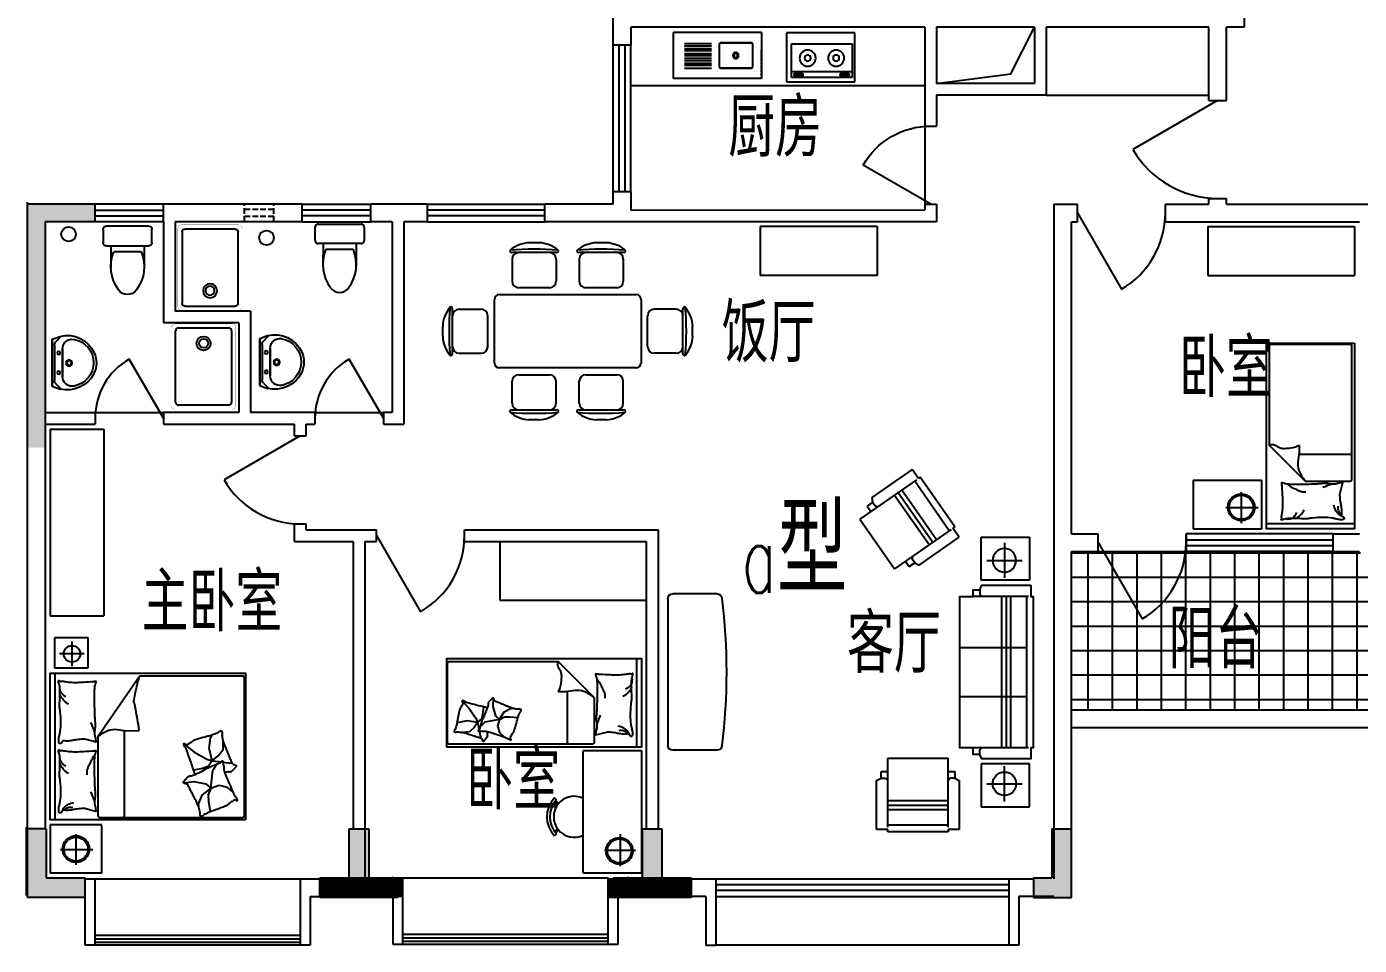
# Model space of a CAD drawing. Header units: millimetres. Extents: x 1386 to 52585, y 719 to 55091.
# Drawn here: x 13519 to 27154, y 30146 to 39541 of the extents above; entities that cross this region are included whole.
import ezdxf
from ezdxf.enums import TextEntityAlignment as Align

# ---------------------------------------------------------------- set-up
doc = ezdxf.new("R2010")
doc.units = ezdxf.units.MM
doc.linetypes.add('DASH', pattern=[0.35, 0.25, -0.1])
doc.linetypes.add('HIDDEN', pattern=[0.375, 0.25, -0.125])
for name, color, linetype in [('COLUMN', 7, 'Continuous'), ('F', 12, 'Continuous'), ('JG', 6, 'Continuous'), ('PUB_DIM', 3, 'Continuous'), ('PUB_TEXT', 7, 'Continuous'), ('STAIR', 2, 'Continuous'), ('TOILET', 7, 'Continuous'), ('TOTHER', 7, 'Continuous'), ('WALL', 4, 'Continuous'), ('WINDOW', 5, 'Continuous'), ('WINDOW_TEXT', 7, 'Continuous')]:
    doc.layers.add(name, color=color, linetype=linetype)
doc.styles.add('_HZTXT', font='txt.shx', dxfattribs={"width": 0.8, "bigfont": 'HZTXT.shx'})
doc.styles.add('_ROMANS', font='ROMANS', dxfattribs={"width": 0.8})
doc.styles.add('DIM_FONT', font='SIMPLEX.shx', dxfattribs={"width": 0.8})
doc.styles.add('SIMPLEX', font='SIMPLEX.SHX')
doc.styles.get("Standard").update_dxf_attribs({"font": 'arial.ttf'})

# ---------------------------------------------------------------- blocks, each defined once
blk = doc.blocks.new('BED-MAID')
at = {"layer": 'JG'}
for p, q in [((-52, 0), (-52, -900)), ((-1888, -46), (-1888, -852)), ((-509, -26), (-1868, -26)), ((-761, -46), (-761, -564)), ((-489, -503), (-489, -46)), ((-489, -503), (-858, -872)), ((-1868, -872), (-858, -872))]:
    blk.add_line(p, q, dxfattribs=at)
blk.add_lwpolyline([(-1900, 0), (0, 0), (0, -900), (-1900, -900)], close=True, dxfattribs=at)
for points in [[(-134, -135, -0.263368), (-115, -107, -0.494818), (-96, -116, -0.049225), (-94, -134, -0.036831), (-96, -158, -0.031893), (-104, -196, 0.035782), (-111, -230, 0.032941), (-117, -319, 0.026564), (-111, -430, 0.017905), (-106, -468, -0.033397), (-104, -488, -0.03204), (-104, -525, 0.018442), (-107, -590, 0.010837), (-107, -654, 0.014624), (-104, -702, 0.111249), (-96, -725, -0.153708), (-92, -742, -0.076444), (-94, -749, -0.215512), (-96, -751, -0.585858), (-99, -748, 0.363489), (-102, -744, 0.191716), (-113, -743, -0.129675), (-130, -745, -0.01735), (-147, -742, 0.019326), (-162, -740, 0.018818), (-230, -733, 0.021828), (-289, -732, 0.006204), (-323, -734, 0.001963), (-430, -740, 0.028341), (-466, -744, -0.117014), (-475, -744, -0.36606), (-476, -742, -0.03973), (-473, -728, -0.048309), (-468, -715, 0.062981), (-464, -704, 0.04058), (-461, -681, 0.014345), (-458, -614, 0.005484), (-459, -488, 0.007153), (-462, -392, 0.008762), (-465, -350, -0.008153), (-468, -304, -0.06251), (-463, -247, 0.078669), (-461, -201, 0.047825), (-466, -179, -0.034494), (-473, -148, -0.023571), (-476, -123, -0.510228), (-475, -122), (-445, -129), (-363, -150, 0.073041), (-343, -152, 0.023305), (-282, -146, 0.018299), (-259, -142, -0.01097), (-221, -135, -0.042281), (-187, -132, -0.027201), (-133, -135)], [(-134, -135, -0.077379), (-159, -170, -0.077379), (-194, -195, -0.047525), (-218, -205, -0.047525), (-244, -210)], [(-150, -133, -0.05369), (-163, -148, -0.070312), (-175, -156, -0.015448), (-183, -159, -0.013244), (-194, -163, -0.082127), (-212, -166, -0.064164), (-235, -163)], [(-460, -225, 0.009729), (-451, -253, 0.009729), (-441, -280, 0.007971), (-432, -301, 0.007971), (-423, -323)], [(-489, -503, -0.085272), (-599, -566, -0.124044), (-686, -575), (-782, -562), (-854, -563)], [(-462, -695, 0.016108), (-436, -656, 0.024599), (-421, -629, 0.009477), (-397, -580, 0.015937), (-385, -550, 0.072521), (-381, -534, 0.033339), (-381, -498)], [(-107, -609, 0.027842), (-118, -585, 0.048685), (-126, -573, 0.023666), (-150, -545, 0.031223), (-171, -526, 0.046801), (-179, -521, 0.023191), (-196, -513)], [(-854, -563, -0.027362), (-838, -602, -0.040834), (-830, -629, -0.038441), (-821, -717, -0.076528), (-826, -761, -0.103649), (-840, -788, 0.093398), (-857, -818, 0.072727), (-861, -841, 0.052315), (-858, -872)], [(-102, -691, 0.088153), (-105, -656, 0.088153), (-120, -625, 0.077547), (-142, -604, 0.077547), (-169, -590)]]:
    blk.add_lwpolyline(points, format="xyb", dxfattribs=at)
for centre, start, end in [((-1868, -46), 90, 180), ((-741, -46), 90, 180), ((-509, -46), 360, 90), ((-1868, -852), 180, 270)]:
    blk.add_arc(centre, 20, start, end, dxfattribs=at)
at = {"layer": 'JG', "style": 'DIM_FONT', "width": 0.8, "flags": 9}
for tag in ['YSIZE', 'XSIZE']:
    blk.add_attdef(tag, (0, 0), '', height=0.5, rotation=270, dxfattribs=at)
blk = doc.blocks.new('_WBLK')
for p, q in [((-0.5, 0.5), (0.5, 0.5)), ((0.5, 0.1667), (-0.5, 0.1667)), ((0.5, -0.1667), (-0.5, -0.1667)), ((-0.5, -0.5), (0.5, -0.5))]:
    blk.add_line(p, q)
at = {"layer": 'WINDOW_TEXT', "style": 'SIMPLEX', "flags": 9}
blk.add_attdef('A', text='', height=1, dxfattribs=at).set_placement((0, 1.5), align=Align.MIDDLE)
blk = doc.blocks.new('M_E24TTP')
at = {"layer": 'TOILET', "color": 7}
for p, q in [((-170, 200), (-170, 430)), ((170, 200), (170, 430)), ((-250, 30), (-250, 170)), ((-220, 200), (220, 200)), ((-140, 260), (140, 260)), ((250, 170), (250, 30)), ((220, 0), (-220, 0))]:
    blk.add_line(p, q, dxfattribs=at)
for centre, radius, start, end in [((0, 590), 110, 33.4509, 146.5491), ((227, 413), 398, 143.3619, 202.5495), ((-227, 413), 398, 337.4505, 36.6381), ((-220, 170), 30, 90, 180), ((220, 170), 30, 0, 90), ((-220, 30), 30, 180, 270), ((220, 30), 30, 270, 0)]:
    blk.add_arc(centre, radius, start, end, dxfattribs=at)
at = {"style": 'DIM_FONT', "width": 0.8, "flags": 9}
for tag in ['XSIZE', 'YSIZE']:
    blk.add_attdef(tag, (0, 0), '', height=0.5, dxfattribs=at)
blk = doc.blocks.new('_DBLK')
blk.add_line((-0.5, 0), (0, -0.866))
blk.add_arc((-0.5, 0), 1, 300, 0)
at = {"style": 'SIMPLEX', "flags": 9}
blk.add_attdef('A', text='', height=1, dxfattribs=at).set_placement((0, 1.5), align=Align.MIDDLE)
blk = doc.blocks.new('M_C54TQD')
for p, q in [((0, -52), (1500, -52)), ((26, -509), (26, -1968)), ((853, -489), (46, -489)), ((853, -489), (1472, -916)), ((46, -761), (915, -761)), ((1472, -1968), (1472, -916)), ((395, -1471), (369, -1593)), ((381, -1368), (395, -1471)), ((528, -1559), (509, -1470)), ((698, -1472), (623, -1603)), ((778, -1368), (698, -1472)), ((188, -1621), (90, -1638)), ((161, -1514), (137, -1518)), ((255, -1552), (161, -1514)), ((257, -1618), (188, -1621)), ((324, -1645), (255, -1552)), ((324, -1645), (257, -1618)), ((369, -1593), (324, -1645)), ((548, -1617), (528, -1559)), ((605, -1658), (548, -1617)), ((623, -1603), (605, -1658)), ((605, -1658), (734, -1626)), ((734, -1626), (837, -1640)), ((90, -1638), (87, -1645)), ((324, -1645), (510, -1664)), ((324, -1645), (355, -1728)), ((355, -1728), (335, -1810)), ((510, -1664), (560, -1700)), ((560, -1700), (572, -1709)), ((592, -1767), (580, -1861)), ((605, -1658), (594, -1752)), ((605, -1658), (655, -1721)), ((655, -1721), (720, -1769)), ((720, -1769), (813, -1769)), ((837, -1640), (873, -1660)), ((335, -1810), (281, -1873)), ((46, -1988), (1452, -1988))]:
    blk.add_line(p, q)
blk.add_lwpolyline([(0, -2000), (0, 0), (1500, 0), (1500, -2000)], close=True)
for points in [[(101, -127, -0.263368), (73, -108, -0.494818), (82, -89, -0.049225), (100, -88, -0.036831), (124, -89, -0.031893), (161, -97, 0.035782), (195, -104, 0.032941), (285, -110, 0.026564), (396, -104, 0.017905), (434, -99, -0.033397), (454, -97, -0.03204), (491, -97, 0.018442), (555, -101, 0.010837), (620, -100, 0.014624), (668, -97, 0.111249), (691, -89, -0.153708), (708, -86, -0.076444), (715, -87, -0.215512), (717, -89, -0.585858), (714, -92, 0.363489), (709, -95, 0.191716), (709, -106, -0.129675), (711, -123, -0.01735), (708, -140, 0.019326), (706, -155, 0.018818), (699, -223, 0.021828), (698, -283, 0.006204), (700, -316, 0.001963), (706, -423, 0.028341), (710, -459, -0.117014), (709, -468, -0.36606), (708, -469, -0.03973), (694, -466, -0.048309), (681, -461, 0.062981), (670, -457, 0.04058), (647, -454, 0.014345), (580, -451, 0.005484), (454, -452, 0.007153), (358, -455, 0.008762), (316, -458, -0.008153), (270, -461, -0.06251), (213, -456, 0.078669), (167, -454, 0.047825), (145, -459, -0.034494), (114, -466, -0.023571), (89, -469, -0.510228), (88, -468), (95, -438), (116, -356, 0.073041), (118, -336, 0.023305), (112, -275, 0.018299), (108, -252, -0.01097), (101, -214, -0.042281), (98, -180, -0.027201), (101, -126)], [(101, -127, -0.077379), (136, -152, -0.077379), (161, -187, -0.047525), (171, -211, -0.047525), (176, -238)], [(575, -101, 0.027842), (551, -111, 0.048685), (539, -119, 0.023666), (511, -144, 0.031223), (492, -164, 0.046801), (486, -172, 0.023191), (478, -189)], [(657, -95, 0.088153), (622, -98, 0.088153), (591, -114, 0.077547), (569, -135, 0.077547), (555, -162)], [(810, -127, -0.263368), (782, -108, -0.494818), (791, -89, -0.049225), (809, -88, -0.036831), (833, -89, -0.031893), (871, -97, 0.035782), (905, -104, 0.032941), (994, -110, 0.026564), (1106, -104, 0.017905), (1143, -99, -0.033397), (1163, -97, -0.03204), (1200, -97, 0.018442), (1265, -101, 0.010837), (1329, -100, 0.014624), (1377, -97, 0.111249), (1400, -89, -0.153708), (1417, -86, -0.076444), (1424, -87, -0.215512), (1426, -89, -0.585858), (1423, -92, 0.363489), (1419, -95, 0.191716), (1419, -106, -0.129675), (1421, -123, -0.01735), (1418, -140, 0.019326), (1415, -155, 0.018818), (1408, -223, 0.021828), (1407, -283, 0.006204), (1409, -316, 0.001963), (1415, -423, 0.028341), (1419, -459, -0.117014), (1419, -468, -0.36606), (1417, -469, -0.03973), (1404, -466, -0.048309), (1390, -461, 0.062981), (1379, -457, 0.04058), (1356, -454, 0.014345), (1289, -451, 0.005484), (1164, -452, 0.007153), (1067, -455, 0.008762), (1025, -458, -0.008153), (979, -461, -0.06251), (922, -456, 0.078669), (877, -454, 0.047825), (854, -459, -0.034494), (823, -466, -0.023571), (798, -469, -0.510228), (797, -468), (805, -438), (825, -356, 0.073041), (827, -336, 0.023305), (821, -275, 0.018299), (817, -252, -0.01097), (810, -214, -0.042281), (807, -180, -0.027201), (810, -126)], [(1284, -101, 0.027842), (1260, -111, 0.048685), (1248, -119, 0.023666), (1220, -144, 0.031223), (1201, -164, 0.046801), (1196, -172, 0.023191), (1188, -189)], [(1366, -95, 0.088153), (1332, -98, 0.088153), (1300, -114, 0.077547), (1279, -135, 0.077547), (1265, -162)], [(99, -143, -0.05369), (114, -156, -0.070312), (122, -168, -0.015448), (125, -177, -0.013244), (129, -187, -0.082127), (132, -205, -0.064164), (129, -228)], [(661, -455, 0.016108), (622, -429, 0.024599), (595, -414, 0.009477), (546, -391, 0.015937), (516, -378, 0.072521), (500, -375, 0.033339), (463, -375)], [(191, -454, 0.009729), (219, -445, 0.009729), (246, -435, 0.007971), (267, -426, 0.007971), (289, -416)], [(853, -489, -0.085272), (917, -599, -0.124044), (926, -686), (912, -782), (914, -912)], [(901, -454, 0.009729), (928, -445, 0.009729), (955, -435, 0.007971), (977, -426, 0.007971), (998, -416)], [(914, -912, 0.007867), (1032, -894, 0.009508), (1128, -876, 0.006616), (1193, -862, -0.023828), (1212, -858, -0.080713), (1230, -859, -0.009591), (1383, -891, -0.013133), (1416, -899, -0.007859), (1472, -916)], [(464, -1480, 0.025626), (476, -1478, 0.0108), (605, -1436, 0.00456), (692, -1405, 0.01125), (727, -1391, 0.069394), (746, -1380, -0.079756), (763, -1371, -0.106399), (778, -1368, -0.328642), (782, -1372, -0.299547), (779, -1378, 0.189917), (774, -1387, 0.033518), (773, -1397, 0.075627), (773, -1402, 0.053489), (776, -1410, 0.017838), (788, -1432, 0.038394), (805, -1456, -0.059529), (816, -1472, -0.035943), (826, -1498, -0.011245), (852, -1585, -0.006203), (862, -1624, 0.010783), (868, -1647, 0.019485), (873, -1660, 0.005062), (892, -1710, 0.101392), (909, -1736, -0.223768), (914, -1749, -0.25558), (911, -1754, -0.081563), (895, -1759, -0.071805), (878, -1759, 0.069985), (861, -1759, 0.03546), (801, -1772, 0.029432), (732, -1797, 0.001554), (699, -1811, -0.00152), (665, -1826, -0.004735), (629, -1840, 0.00382), (586, -1859, 0.296001), (564, -1891, -0.649774), (542, -1900, -0.02319), (538, -1895, 0.0288), (534, -1892, 0.005727), (527, -1886, -0.004358), (519, -1878, -0.027528), (502, -1861, -0.046214), (493, -1850, -0.194121), (490, -1833, 0.133719), (489, -1809, 0.005779), (482, -1787, 0.008882)]]:
    blk.add_lwpolyline(points, format="xyb")
blk.add_lwpolyline([(58, -1583, 0.101392), (40, -1559, -0.223768), (34, -1546, -0.25558), (36, -1541, -0.081563), (52, -1535, -0.071805), (69, -1534, 0.069985), (86, -1532, 0.03546), (145, -1515, 0.029432), (211, -1485, 0.001554), (244, -1468, -0.00152), (276, -1451, -0.004735), (311, -1433, 0.00382), (353, -1412, 0.296001), (372, -1378, -0.649774), (393, -1367, -0.02319), (398, -1372, 0.0288), (402, -1375, 0.005727), (409, -1380, -0.004358), (418, -1387, -0.027528), (436, -1403, -0.046214), (445, -1414, -0.194121), (450, -1430, 0.133719), (453, -1454, 0.011505), (471, -1496, 0.008882), (497, -1550, 0.012426), (535, -1618, -0.033612), (547, -1644), (570, -1701), (588, -1744, 0.224341), (603, -1757, -0.722772), (603, -1766, -0.103513), (599, -1767, 0.053465), (592, -1767, 0.030109), (569, -1772, -0.031436), (547, -1776, -0.05324), (532, -1776, 0.05518), (517, -1777, 0.056271), (492, -1783, 0.0108), (366, -1835, 0.00456), (281, -1873, 0.01125), (247, -1889, 0.069394), (229, -1902, -0.079756), (213, -1912, -0.106399), (199, -1915, -0.328642), (195, -1912, -0.299547), (196, -1906, 0.189917), (201, -1896, 0.033518), (202, -1886, 0.075627), (201, -1882, 0.053489), (197, -1874, 0.017838), (184, -1853, 0.038394), (165, -1830, -0.059529), (153, -1815, -0.035943), (140, -1790, -0.011245), (108, -1705, -0.006203), (95, -1667, 0.010783), (87, -1645, 0.019485), (82, -1632, 0.005062)], format="xyb", close=True)
for centre, start, end in [((46, -509), 90, 180), ((46, -741), 180, 270), ((46, -1968), 180, 270), ((1452, -1968), 270, 0)]:
    blk.add_arc(centre, 20, start, end)
at = {"style": 'DIM_FONT', "width": 0.8, "flags": 9}
for tag in ['XSIZE', 'YSIZE']:
    blk.add_attdef(tag, (0, 0), '', height=0.5, dxfattribs=at)
blk = doc.blocks.new('-TD')
at = {"color": 0}
for p, q in [((0, -90), (0, 90)), ((-90, 0), (90, 0))]:
    blk.add_line(p, q, dxfattribs=at)
blk.add_circle((0, 0), 60)
blk = doc.blocks.new('-CG')
at = {"layer": 'F'}
for p, q in [((322, 351), (-172, 351)), ((-172, 351), (-172, -87)), ((322, -87), (322, 351)), ((-172, -87), (322, -87))]:
    blk.add_line(p, q, dxfattribs=at)
at = {"layer": 'F', "xscale": 2, "yscale": 2, "zscale": 2}
blk.add_blockref('-TD', (65, 149), dxfattribs=at)
blk = doc.blocks.new('BED-MAST')
at = {"layer": 'JG'}
for p, q in [((-528, 0), (-528, -482)), ((0, 0), (-528, 0)), ((0, -489), (0, 0)), ((-264, -395), (-264, -79)), ((-436, -234), (-107, -234)), ((-528, -489), (0, -489))]:
    blk.add_line(p, q, dxfattribs=at)
for radius in [137, 123]:
    blk.add_circle((-264, -241), radius, dxfattribs=at)
at = {"layer": 'JG', "rotation": 270}
blk.add_blockref('M_C54TQD', (0, -539), dxfattribs=at)
at = {"layer": 'JG', "extrusion": (0, 0, -1), "xscale": -0.7, "yscale": 0.7, "zscale": -0.7}
blk.add_blockref('-CG', (269, -2342), dxfattribs=at)
blk = doc.blocks.new('M_E6')
for p, q in [((240, 0), (-240, 0)), ((-237, 0), (239, 0)), ((240, 0), (270, -79)), ((-213, -36), (-271, -91)), ((-240, 0), (-270, -79)), ((-179, -23), (181, -23)), ((141, -105), (-141, -105)), ((-141, -105), (141, -105)), ((217, -37), (274, -95))]:
    blk.add_line(p, q)
for centre, radius in [((-99, -65), 16.3), ((101, -65), 16.3), ((2, -172), 31.6), ((2, -172), 23)]:
    blk.add_circle(centre, radius)
for centre, radius, start, end in [((28, -152), 307, 166.1751, 244.7296), ((-141, -205), 100, 90, 190.5602), ((-179, -73), 50, 90, 133.181), ((-28, -152), 307, 297.0639, 13.8249), ((141, -205), 100, 349.4398, 90), ((181, -73), 50, 44.5607, 90), ((0, -179), 243, 190.5602, 349.4398), ((0, -201), 250, 245.8071, 296.4628), ((28, -152), 307, 266.589, 266.5936)]:
    blk.add_arc(centre, radius, start, end)
at = {"width": 0.8, "flags": 9}
for tag in ['XSIZE', 'YSIZE']:
    blk.add_attdef(tag, (0, 0), '', height=0.5, dxfattribs=at)
blk = doc.blocks.new('DESK-LR')
at = {"layer": 'JG'}
for p, q in [((-227, 0), (227, 0)), ((277, -50), (277, -1550)), ((-227, -1600), (227, -1600))]:
    blk.add_line(p, q, dxfattribs=at)
for centre, radius, start, end in [((227, -50), 50, 0, 90), ((5951, -800), 6273, 173.09, 186.91), ((-227, -50), 50, 90, 174.535), ((-227, -1550), 50, 185.465, 270), ((227, -1550), 50, 270, 0)]:
    blk.add_arc(centre, radius, start, end, dxfattribs=at)
blk = doc.blocks.new('M_C55HKH')
for p, q in [((0, -52), (900, -52)), ((26, -509), (26, -1968)), ((503, -489), (46, -489)), ((503, -489), (872, -858)), ((46, -761), (564, -761)), ((872, -1968), (872, -858)), ((299, -1273), (295, -1270)), ((307, -1352), (299, -1273)), ((305, -1407), (307, -1352)), ((357, -1410), (393, -1337)), ((393, -1337), (392, -1318)), ((146, -1456), (100, -1409)), ((211, -1478), (146, -1456)), ((278, -1459), (211, -1478)), ((278, -1459), (251, -1606)), ((278, -1459), (305, -1407)), ((278, -1459), (357, -1410)), ((317, -1498), (278, -1459)), ((412, -1527), (317, -1498)), ((251, -1606), (219, -1643)), ((286, -1639), (333, -1628)), ((333, -1628), (405, -1618)), ((495, -1523), (412, -1527)), ((163, -1664), (89, -1649)), ((154, -1766), (147, -1841)), ((196, -1718), (154, -1766)), ((249, -1682), (175, -1667)), ((249, -1682), (196, -1718)), ((219, -1643), (211, -1652)), ((249, -1682), (286, -1639)), ((249, -1682), (266, -1787)), ((292, -1700), (249, -1682)), ((391, -1769), (292, -1700)), ((469, -1839), (391, -1769)), ((266, -1787), (243, -1892)), ((46, -1988), (852, -1988))]:
    blk.add_line(p, q)
blk.add_lwpolyline([(0, -2000), (0, 0), (900, 0), (900, -2000)], close=True)
for points in [[(135, -134, -0.263368), (107, -115, -0.494818), (116, -96, -0.049225), (134, -94, -0.036831), (158, -96, -0.031893), (196, -104, 0.035782), (230, -111, 0.032941), (319, -117, 0.026564), (430, -111, 0.017905), (468, -106, -0.033397), (488, -104, -0.03204), (525, -104, 0.018442), (590, -107, 0.010837), (654, -107, 0.014624), (702, -104, 0.111249), (725, -96, -0.153708), (742, -92, -0.076444), (749, -94, -0.215512), (751, -96, -0.585858), (748, -99, 0.363489), (744, -102, 0.191716), (743, -113, -0.129675), (745, -130, -0.01735), (742, -147, 0.019326), (740, -162, 0.018818), (733, -230, 0.021828), (732, -289, 0.006204), (734, -323, 0.001963), (740, -430, 0.028341), (744, -466, -0.117014), (744, -475, -0.36606), (742, -476, -0.03973), (728, -473, -0.048309), (715, -468, 0.062981), (704, -464, 0.04058), (681, -461, 0.014345), (614, -458, 0.005484), (488, -459, 0.007153), (392, -462, 0.008762), (350, -465, -0.008153), (304, -468, -0.06251), (247, -463, 0.078669), (201, -461, 0.047825), (179, -466, -0.034494), (148, -473, -0.023571), (123, -476, -0.510228), (122, -475), (129, -445), (150, -363, 0.073041), (152, -343, 0.023305), (146, -282, 0.018299), (142, -259, -0.01097), (135, -221, -0.042281), (132, -187, -0.027201), (135, -133)], [(135, -134, -0.077379), (170, -159, -0.077379), (195, -194, -0.047525), (205, -218, -0.047525), (210, -244)], [(609, -107, 0.027842), (585, -118, 0.048685), (573, -126, 0.023666), (545, -150, 0.031223), (526, -171, 0.046801), (521, -179, 0.023191), (513, -196)], [(691, -102, 0.088153), (656, -105, 0.088153), (625, -120, 0.077547), (604, -142, 0.077547), (590, -169)], [(133, -150, -0.05369), (148, -163, -0.070312), (156, -175, -0.015448), (159, -183, -0.013244), (163, -194, -0.082127), (166, -212, -0.064164), (163, -235)], [(695, -462, 0.016108), (656, -436, 0.024599), (629, -421, 0.009477), (580, -397, 0.015937), (550, -385, 0.072521), (534, -381, 0.033339), (498, -381)], [(225, -460, 0.009729), (253, -451, 0.009729), (280, -441, 0.007971), (301, -432, 0.007971), (323, -423)], [(503, -489, -0.085272), (566, -599, -0.124044), (575, -686), (562, -782), (563, -854)], [(563, -854, -0.027362), (602, -838, -0.040834), (629, -830, -0.038441), (717, -821, -0.076528), (761, -826, -0.103649), (788, -840, 0.093398), (818, -857, 0.072727), (841, -861, 0.052315), (872, -858)], [(400, -1581, 0.025626), (402, -1591, 0.0108), (426, -1697, 0.00456), (445, -1769, 0.01125), (454, -1797, 0.069394), (462, -1813, -0.079756), (468, -1827, -0.106399), (469, -1839, -0.328642), (466, -1842, -0.299547), (461, -1840, 0.189917), (454, -1835, 0.033518), (446, -1833, 0.075627), (442, -1833, 0.053489), (436, -1835, 0.017838), (418, -1843, 0.038394), (397, -1855, -0.059529), (384, -1862, -0.035943), (362, -1869, -0.011245), (291, -1884, -0.006203), (259, -1889, 0.010783), (241, -1893, 0.019485), (230, -1895, 0.005062), (188, -1908, 0.101392), (167, -1919, -0.223768), (156, -1922, -0.25558), (153, -1920, -0.081563), (150, -1907, -0.071805), (151, -1893, 0.069985), (152, -1879, 0.03546), (145, -1831, 0.029432), (130, -1774, 0.001554), (121, -1746, -0.00152), (112, -1718, -0.004735), (102, -1689, 0.00382), (91, -1653, 0.296001), (66, -1634, -0.649774), (61, -1616, -0.02319), (65, -1613, 0.0288), (68, -1610, 0.005727), (73, -1605, -0.004358), (80, -1599, -0.027528), (94, -1586, -0.046214), (104, -1580, -0.194121), (117, -1579, 0.133719), (137, -1580, 0.005779), (155, -1575, 0.008882)]]:
    blk.add_lwpolyline(points, format="xyb")
blk.add_lwpolyline([(345, -1251, 0.101392), (366, -1238, -0.223768), (377, -1234, -0.25558), (380, -1236, -0.081563), (384, -1249, -0.071805), (384, -1263, 0.069985), (384, -1277, 0.03546), (394, -1324, 0.029432), (414, -1380, 0.001554), (425, -1407, -0.00152), (437, -1434, -0.004735), (448, -1462, 0.00382), (462, -1497, 0.296001), (488, -1515, -0.649774), (495, -1532, -0.02319), (491, -1536, 0.0288), (488, -1539, 0.005727), (484, -1544, -0.004358), (478, -1551, -0.027528), (464, -1564, -0.046214), (455, -1571, -0.194121), (442, -1573, 0.133719), (422, -1574, 0.011505), (387, -1586, 0.008882), (343, -1604, 0.012426), (286, -1629, -0.033612), (264, -1637), (218, -1652), (182, -1663, 0.224341), (170, -1674, -0.722772), (163, -1673, -0.103513), (163, -1670, 0.053465), (163, -1664, 0.030109), (161, -1646, -0.031436), (159, -1628, -0.05324), (160, -1616, 0.05518), (161, -1604, 0.056271), (157, -1583, 0.0108), (124, -1480, 0.00456), (100, -1409, 0.01125), (89, -1381, 0.069394), (80, -1366, -0.079756), (73, -1353, -0.106399), (71, -1341, -0.328642), (74, -1338, -0.299547), (79, -1340, 0.189917), (86, -1344, 0.033518), (94, -1345, 0.075627), (98, -1345, 0.053489), (104, -1343, 0.017838), (122, -1333, 0.038394), (141, -1319, -0.059529), (154, -1311, -0.035943), (175, -1303, -0.011245), (245, -1283, -0.006203), (276, -1275, 0.010783), (295, -1270, 0.019485), (305, -1266, 0.005062)], format="xyb", close=True)
for centre, start, end in [((46, -509), 90, 180), ((46, -741), 180, 270), ((46, -1968), 180, 270), ((852, -1968), 270, 0)]:
    blk.add_arc(centre, 20, start, end)
at = {"style": 'DIM_FONT', "width": 0.8, "flags": 9}
for tag in ['XSIZE', 'YSIZE']:
    blk.add_attdef(tag, (0, 0), '', height=0.5, dxfattribs=at)
blk = doc.blocks.new('M_E16')
for p, q in [((-359, -351), (-359, -119)), ((-347, -107), (-34, -107)), ((-22, -119), (-22, -351)), ((63, -103), (336, -103)), ((63, -132), (336, -132)), ((63, -153), (336, -153)), ((63, -182), (336, -182)), ((63, -203), (336, -203)), ((63, -232), (336, -232)), ((63, -253), (336, -253)), ((-34, -363), (-347, -363)), ((63, -282), (336, -282)), ((63, -303), (336, -303)), ((63, -332), (336, -332)), ((63, -353), (336, -353))]:
    blk.add_line(p, q)
for points, const_width in [([(-353, -95), (-370, -113)], 1.91), ([(-370, -357), (-370, -113)], 2), ([(-353, -95), (-28, -95)], 1.8), ([(-10, -113), (-28, -95)], 1.91), ([(-10, -113), (-10, -357)], 2), ([(-370, -357), (-353, -375)], 1.91), ([(-28, -375), (-353, -375)], 1.8), ([(-28, -375), (-10, -357)], 1.91)]:
    blk.add_lwpolyline(points, dxfattribs=dict(const_width=const_width))
for points in [[(-347, -107), (-351, -108), (-354, -110), (-357, -113), (-358, -117), (-359, -119)], [(-22, -119), (-23, -115), (-25, -111), (-28, -109), (-32, -107), (-34, -107)], [(-216, -235), (-215, -245), (-209, -255), (-202, -261), (-192, -265), (-182, -265), (-172, -261), (-164, -255), (-159, -245), (-157, -235), (-159, -225), (-164, -215), (-172, -209), (-182, -205), (-192, -205), (-202, -209), (-209, -215), (-215, -225), (-216, -235)], [(-206, -235), (-205, -242), (-201, -248), (-196, -252), (-190, -254), (-183, -254), (-177, -252), (-172, -248), (-169, -242), (-168, -235), (-169, -228), (-172, -222), (-177, -218), (-183, -215), (-190, -215), (-196, -218), (-201, -222), (-205, -228), (-206, -235)], [(-359, -351), (-358, -355), (-356, -358), (-353, -361), (-349, -363), (-347, -363)], [(-34, -363), (-30, -362), (-26, -360), (-24, -357), (-22, -353), (-22, -351)]]:
    blk.add_lwpolyline(points)
at = {"layer": 'TOTHER', "linetype": 'Continuous'}
for p, q in [((-450, 0), (450, 0)), ((-450, -471), (-450, 0)), ((450, 0), (450, -471)), ((-450, -471), (450, -471))]:
    blk.add_line(p, q, dxfattribs=at)
at = {"layer": 'TOTHER', "linetype": 'HIDDEN'}
blk.add_line((-450, 0), (-450, -300), dxfattribs=at)
at = {"width": 0.8, "flags": 9}
for tag in ['XSIZE', 'YSIZE']:
    blk.add_attdef(tag, (0, 0), '', height=0.5, dxfattribs=at)
blk = doc.blocks.new('DESK-DINNING')
at = {"layer": 'JG'}
for p, q in [((-1044, 904), (-1143, 904)), ((-357, 904), (-456, 904)), ((-863, 804), (-1323, 804)), ((-1318, 737), (-1318, 512)), ((-868, 737), (-868, 512)), ((-177, 804), (-637, 804)), ((-632, 737), (-632, 512)), ((-182, 737), (-182, 512)), ((-936, 444), (-1251, 444)), ((-249, 444), (-564, 444)), ((-1500, -325), (-1500, 325)), ((-1450, 375), (-50, 375)), ((0, 325), (0, -325)), ((-1928, -230), (-1928, 230)), ((-1861, 225), (-1636, 225)), ((-1568, -158), (-1568, 158)), ((68, -158), (68, 158)), ((361, 225), (136, 225)), ((428, -230), (428, 230)), ((-2028, -50), (-2028, 50)), ((528, -50), (528, 50)), ((-1861, -225), (-1636, -225)), ((361, -225), (136, -225)), ((-50, -375), (-1450, -375)), ((-1318, -737), (-1318, -512)), ((-1251, -444), (-936, -444)), ((-868, -737), (-868, -512)), ((-632, -737), (-632, -512)), ((-564, -444), (-249, -444)), ((-182, -737), (-182, -512)), ((-1323, -804), (-863, -804)), ((-637, -804), (-177, -804)), ((-1143, -904), (-1044, -904)), ((-456, -904), (-357, -904))]:
    blk.add_line(p, q, dxfattribs=at)
for centre, radius, start, end in [((-1333, 820), 10, 130.7265, 202.67), ((-1133, 589), 316, 91.7651, 130.7265), ((-1093, -1874), 2713, 84.8023, 95.1977), ((-1054, 589), 316, 49.2735, 88.2349), ((-854, 820), 10, 337.33, 49.2735), ((-646, 820), 10, 130.7265, 202.67), ((-446, 589), 316, 91.7651, 130.7265), ((-407, -1874), 2713, 84.8023, 95.1977), ((-367, 589), 316, 49.2735, 88.2349), ((-167, 820), 10, 337.33, 49.2735), ((-1323, 824), 20, 202.67, 270), ((-1251, 737), 67.5, 90, 180), ((-936, 737), 67.5, 0, 90), ((-863, 824), 20, 270, 337.33), ((-637, 824), 20, 202.67, 270), ((-564, 737), 67.5, 90, 180), ((-249, 737), 67.5, 0, 90), ((-177, 824), 20, 270, 337.33), ((-1251, 512), 67.5, 180, 270), ((-936, 512), 67.5, 270, 0), ((-564, 512), 67.5, 180, 270), ((-249, 512), 67.5, 270, 0), ((-1450, 325), 50, 90, 180), ((-50, 325), 50, 0, 90), ((-1713, 40), 316, 139.2735, 178.2349), ((749, 0), 2713, 174.8023, 185.1977), ((-1945, 239), 10, 67.33, 139.2735), ((-1948, 230), 20, 0, 67.33), ((-1861, 158), 67.5, 90, 180), ((-1636, 158), 67.5, 0, 90), ((136, 158), 67.5, 90, 180), ((361, 158), 67.5, 0, 90), ((448, 230), 20, 112.67, 180), ((445, 239), 10, 40.7265, 112.67), ((-2249, 0), 2713, 354.8023, 5.1977), ((213, 40), 316, 1.7651, 40.7265), ((-1713, -40), 316, 181.7651, 220.7265), ((213, -40), 316, 319.2735, 358.2349), ((-1945, -239), 10, 220.7265, 292.67), ((-1948, -230), 20, 292.67, 0), ((-1861, -158), 67.5, 180, 270), ((-1636, -158), 67.5, 270, 0), ((136, -158), 67.5, 180, 270), ((361, -158), 67.5, 270, 0), ((448, -230), 20, 180, 247.33), ((445, -239), 10, 247.33, 319.2735), ((-1450, -325), 50, 180, 270), ((-50, -325), 50, 270, 0), ((-1251, -512), 67.5, 90, 180), ((-936, -512), 67.5, 0, 90), ((-564, -512), 67.5, 90, 180), ((-249, -512), 67.5, 0, 90), ((-1333, -820), 10, 157.33, 229.2735), ((-1323, -824), 20, 90, 157.33), ((-1251, -737), 67.5, 180, 270), ((-936, -737), 67.5, 270, 0), ((-863, -824), 20, 22.67, 90), ((-854, -820), 10, 310.7265, 22.67), ((-646, -820), 10, 157.33, 229.2735), ((-637, -824), 20, 90, 157.33), ((-564, -737), 67.5, 180, 270), ((-249, -737), 67.5, 270, 0), ((-177, -824), 20, 22.67, 90), ((-167, -820), 10, 310.7265, 22.67), ((-1133, -589), 316, 229.2735, 268.2349), ((-1093, 1874), 2713, 264.8023, 275.1977), ((-1054, -589), 316, 271.7651, 310.7265), ((-446, -589), 316, 229.2735, 268.2349), ((-407, 1874), 2713, 264.8023, 275.1977), ((-367, -589), 316, 271.7651, 310.7265)]:
    blk.add_arc(centre, radius, start, end, dxfattribs=at)
at = {"layer": 'JG', "oblique": -180, "text_generation_flag": 4, "width": 0.8, "flags": 9}
for tag in ['XSIZE', 'YSIZE']:
    blk.add_attdef(tag, (-746, -17), '', height=0.5, rotation=180, dxfattribs=at)
blk = doc.blocks.new('_GCBLK')
at = {"linetype": 'DASH'}
for p, q in [((-0.5, -0.5), (-0.5, 0.5)), ((0.5, -0.5), (0.5, 0.5)), ((-0.5, 0.2), (0.5, 0.2)), ((-0.5, -0.2), (0.5, -0.2))]:
    blk.add_line(p, q, dxfattribs=at)
at = {"style": 'SIMPLEX', "flags": 9}
blk.add_attdef('A', text='', height=1, dxfattribs=at).set_placement((0, 1.5), align=Align.MIDDLE)
blk = doc.blocks.new('M_E3')
for p, q in [((-275, -410), (-275, -50)), ((-255, -30), (255, -30)), ((275, -50), (275, -410)), ((255, -430), (-255, -430))]:
    blk.add_line(p, q)
at = {"const_width": 1.5}
for points in [[(-275, 0, 0.414214), (-305, -30, 0.414214)], [(305, -30, 0.414214), (275, 0, 0.414214)], [(-305, -430, 0.414214), (-275, -460, 0.414214)], [(275, -460, 0.414214), (305, -430, 0.414214)]]:
    blk.add_lwpolyline(points, format="xyb", dxfattribs=at)
for points in [[(-275, 0), (275, 0)], [(-305, -430), (-305, -30)], [(305, -30), (305, -430)], [(275, -460), (-275, -460)]]:
    blk.add_lwpolyline(points, dxfattribs=at)
for radius in [50, 32.5]:
    blk.add_circle((165, -230), radius)
for centre, start, end in [((-255, -50), 90, 180), ((255, -50), 0, 90), ((-255, -410), 180, 270), ((255, -410), 270, 0)]:
    blk.add_arc(centre, 20, start, end)
at = {"width": 0.8, "flags": 9}
for tag in ['XSIZE', 'YSIZE']:
    blk.add_attdef(tag, (0, 0), '', height=0.5, dxfattribs=at)
blk = doc.blocks.new('M_E19')
for p, q in [((-323, -113), (-323, -456)), ((299, -113), (-323, -113)), ((299, -456), (299, -113)), ((-323, -400), (299, -400)), ((-323, -456), (299, -456)), ((-291, -422), (-291, -434)), ((-216, -432), (-280, -432)), ((-280, -432), (-280, -448)), ((-280, -448), (-216, -448)), ((-216, -448), (-216, -432)), ((-199, -423), (-199, -434)), ((182, -422), (182, -434)), ((193, -432), (193, -448)), ((257, -432), (193, -432)), ((193, -448), (257, -448)), ((257, -448), (257, -432)), ((274, -423), (274, -434))]:
    blk.add_line(p, q)
for points in [[(-199, -423, 0.259034), (-201, -420, 0.076276), (-213, -415, 0.036515), (-226, -412, 0.026615), (-245, -411, 0.026615), (-264, -412, 0.036515), (-277, -415, 0.076276), (-289, -420, 0.259034), (-291, -423, 0.078462), (-291, -424, 0.056762)], [(-199, -434, 0.259034), (-201, -430, 0.076276), (-213, -425, 0.036515), (-226, -423, 0.026615), (-245, -422, 0.026615), (-264, -423, 0.036515), (-277, -425, 0.076276), (-289, -430, 0.259034), (-291, -434, 0.259034), (-289, -437, 0.056762), (-280, -441, 0.036515)], [(-216, -443, 0.008736), (-213, -442, 0.076276), (-201, -437, 0.259034), (-199, -434, 0.259034)], [(274, -423, 0.259034), (272, -420, 0.076276), (260, -415, 0.036515), (247, -412, 0.026615), (228, -411, 0.026615), (209, -412, 0.036515), (196, -415, 0.076276), (184, -420, 0.259034), (182, -423, 0.078462), (182, -424, 0.056762)], [(274, -434, 0.259034), (272, -430, 0.076276), (260, -425, 0.036515), (247, -423, 0.026615), (228, -422, 0.026615), (209, -423, 0.036515), (196, -425, 0.076276), (184, -430, 0.259034), (182, -434, 0.259034), (184, -437, 0.056762), (193, -441, 0.036515)], [(257, -443, 0.008736), (260, -442, 0.076276), (272, -437, 0.259034), (274, -434, 0.259034)]]:
    blk.add_lwpolyline(points, format="xyb")
at = {"layer": 'TOTHER', "linetype": 'Continuous'}
for p, q in [((-350, 0), (350, 0)), ((-350, -500), (-350, 0)), ((350, 0), (350, -500)), ((350, -500), (-350, -500))]:
    blk.add_line(p, q, dxfattribs=at)
for centre, radius in [((-158, -259), 82.5), ((-158, -259), 31.6), ((134, -259), 82.5), ((134, -259), 31.6)]:
    blk.add_circle(centre, radius, dxfattribs=at)
at = {"width": 0.8, "flags": 9}
for tag in ['XSIZE', 'YSIZE']:
    blk.add_attdef(tag, (0, 0), '', height=0.5, dxfattribs=at)

msp = doc.modelspace()

# ---------------------------------------------------------------- hatches: boundary and pattern name
at = {"layer": 'COLUMN'}
for points in [[(14118.9, 30835.7), (13718.9, 30835.7), (13718.9, 31335.6), (13518.9, 31335.6), (13518.9, 30635.7), (14118.9, 30635.7)], [(16818.8, 30835.7), (16818.8, 31335.7), (17018.8, 31335.7), (17018.8, 30835.7)], [(19818.8, 30835.7), (19818.8, 31335.7), (20018.8, 31335.7), (20018.8, 30835.7)], [(24008.9, 31335.6), (24008.9, 30835.7), (23819.3, 30835.7), (23819.3, 30635.5), (24208.9, 30635.5), (24208.9, 31335.6)]]:
    msp.add_hatch(color=256, dxfattribs=at).paths.add_polyline_path(points)
at = {"layer": 'JG'}
h = msp.add_hatch(dxfattribs=at)
h.set_pattern_fill('NET', color=256, scale=2000, style=0)
h.set_pattern_definition([(0, (-87370.2, -41089.83), (0, 250), []), (90, (-87370.2, -41089.83), (-250, 2e-14), [])])
h.paths.add_polyline_path([(27118.9, 34173.9), (26881.4, 34173.9), (25381.4, 34173.9), (25376.1, 34173.9, -0.3836521), (24525.9, 33408.9), (24525.9, 34173.9), (24480.9, 34173.9), (24208.9, 34173.9), (24208.9, 33335.7), (27118.9, 33335.7)])
h.paths.add_polyline_path([(27118.9, 33335.7), (24208.9, 33335.7), (24208.9, 32553.9), (27118.9, 32553.9)])
h.paths.add_polyline_path([(27153.6, 34173.9), (27118.9, 34173.9), (27118.9, 33335.7), (27991.8, 33335.7)])
h.paths.add_polyline_path([(28025.8, 33301.6), (27991.8, 33335.7), (27118.9, 33335.7), (27118.9, 32553.9), (27278.1, 32553.9)])
h.paths.add_polyline_path([(25376.1, 34173.9), (24525.9, 34173.9), (24525.9, 33408.9, 0.3836521)], flags=16)
h.paths.add_polyline_path([(25326.6, 33016.3), (25953.7, 33016.3), (25953.7, 33602.4), (25326.6, 33602.4)], flags=9)

# ---------------------------------------------------------------- linework, layer by layer
for p, q in [((23948.9, 38840.7), (25613.9, 38840.7)), ((13708.9, 34635.5), (13708.9, 32835.5)), ((23569.1, 30145.7), (20569.1, 30145.7))]:
    msp.add_line(p, q)
at = {"layer": 'COLUMN', "const_width": 200}
for points in [[(16518.8, 30735.7), (17368.8, 30735.7)], [(19468.8, 30735.7), (20318.8, 30735.7)]]:
    msp.add_lwpolyline(points, dxfattribs=at)
at = {"layer": 'COLUMN'}
for points in [[(14218.4, 37725.7), (13528.8, 37725.7), (14218.4, 37545.7), (13708.8, 37545.7)], [(13708.8, 37545.7), (13708.8, 35235.7), (13528.8, 37725.7), (13528.8, 35235.7)]]:
    msp.add_solid(points, dxfattribs=at)
at = {"layer": 'JG'}
for p, q in [((22221.9, 37495.7), (21021.9, 37495.7)), ((21021.9, 37495.7), (21021.9, 36995.7)), ((22221.9, 37495.7), (22221.9, 36995.7)), ((25603.9, 37495.7), (27103.9, 37495.7)), ((25603.9, 37495.7), (25603.9, 36995.7)), ((27103.9, 37495.7), (27103.9, 36995.7)), ((22221.9, 36995.7), (21021.9, 36995.7)), ((25603.9, 36995.7), (27103.9, 36995.7)), ((13758.8, 35425.7), (13758.8, 33513.7)), ((13758.8, 35425.7), (14308.8, 35425.7)), ((14308.8, 35425.7), (14308.8, 33513.7)), ((22623.6, 34906.4), (22044.7, 34503.6)), ((22577.3, 35012.7), (22166.5, 34726.9)), ((22642.3, 34919.4), (22577.3, 35012.7)), ((22661, 34932.4), (22642.3, 34919.4)), ((23013.8, 34425.2), (22661, 34932.4)), ((22436.9, 34776.5), (22789.7, 34269.3)), ((22474.2, 34802.4), (22827.1, 34295.3)), ((22957.8, 34386.2), (22605, 34893.4)), ((25453.9, 34903.9), (26153.9, 34903.9)), ((25453.9, 34903.9), (25453.9, 34403.9)), ((25945.6, 34779.9), (25945.6, 34463.6)), ((26153.9, 34903.9), (26153.9, 34403.9)), ((22173.8, 34676.6), (22117.8, 34637.6)), ((22117.8, 34637.6), (22156.8, 34581.6)), ((22166.5, 34726.9), (22173.8, 34676.6)), ((22173.8, 34676.6), (22199.8, 34639.2)), ((22199.8, 34639.2), (22231.5, 34633.5)), ((22399.5, 34750.5), (22752.4, 34243.3)), ((22044.7, 34503.6), (22397.5, 33996.5)), ((26118, 34618.2), (25788.3, 34618.2)), ((22976.5, 34399.2), (22397.5, 33996.5)), ((23013.8, 34425.2), (22995.1, 34412.2)), ((23060.1, 34318.9), (22995.1, 34412.2)), ((25453.9, 34403.9), (26153.9, 34403.9)), ((18358.8, 34276.5), (18358.8, 33676.5)), ((22649.2, 34033), (23060.1, 34318.9)), ((22578.6, 34094.7), (22584.3, 34126.4)), ((22604.6, 34057.4), (22578.6, 34094.7)), ((22509.6, 34074.4), (22548.6, 34018.4)), ((22548.6, 34018.4), (22604.6, 34057.4)), ((22604.6, 34057.4), (22649.2, 34033)), ((23770.2, 33713.9), (23201.5, 33713.9)), ((23269.7, 33782.2), (23269.7, 33736.7)), ((23269.7, 33736.7), (23292.5, 33713.9)), ((23497.2, 32166.9), (23497.2, 33713.9)), ((23542.7, 32166.9), (23542.7, 33713.9)), ((23588.2, 32166.9), (23588.2, 33713.9)), ((23747.5, 33713.9), (23747.5, 32166.9)), ((18358.8, 33676.5), (19858.8, 33676.5)), ((13758.8, 33513.7), (14308.8, 33513.7)), ((23065, 33190.7), (23747.5, 33190.7)), ((23065, 32690.2), (23747.5, 32690.2)), ((19814.2, 32135.7), (19214.2, 32135.7)), ((19214.2, 30885.7), (19214.2, 32135.7)), ((19814.2, 30885.7), (19814.2, 32135.7)), ((22328.5, 31353.1), (22328.5, 32058.4)), ((22328.5, 32058.4), (22946.3, 32058.4)), ((22946.3, 31353.1), (22946.3, 32058.4)), ((23770.2, 32166.9), (23201.5, 32166.9)), ((23269.7, 32144.2), (23292.5, 32166.9)), ((23269.7, 32098.7), (23269.7, 32144.2)), ((22260.3, 31853.6), (22260.3, 31921.9)), ((22260.3, 31921.9), (22328.5, 31921.9)), ((22946.3, 31921.9), (23014.6, 31921.9)), ((23014.6, 31921.9), (23014.6, 31853.6)), ((22214.8, 31830.9), (22260.3, 31853.6)), ((22214.8, 31330.4), (22214.8, 31830.9)), ((22260.3, 31853.6), (22305.8, 31853.6)), ((22305.8, 31853.6), (22328.5, 31830.9)), ((22969.1, 31853.6), (22946.3, 31830.9)), ((23014.6, 31853.6), (22969.1, 31853.6)), ((23014.6, 31853.6), (23060.1, 31830.9)), ((23060.1, 31830.9), (23060.1, 31330.4)), ((18940.4, 31633.5), (18918.7, 31654.3)), ((18951.3, 31584.3), (18920.7, 31610.2)), ((18960.5, 31596.1), (18930, 31622)), ((22328.5, 31626.1), (22946.3, 31626.1)), ((22328.5, 31580.6), (22946.3, 31580.6)), ((22328.5, 31535.1), (22946.3, 31535.1)), ((22946.3, 31375.9), (22328.5, 31375.9)), ((18940.4, 31287.6), (18918.7, 31266.8)), ((18951.3, 31336.7), (18920.7, 31310.9)), ((18960.5, 31324.9), (18930, 31299.1)), ((19590.5, 31284.1), (19590.5, 30954.4)), ((22328.5, 31330.4), (22214.8, 31330.4)), ((22328.5, 31307.6), (22328.5, 31330.4)), ((22946.3, 31307.6), (22328.5, 31307.6)), ((22946.3, 31330.4), (22946.3, 31307.6)), ((23060.1, 31330.4), (22946.3, 31330.4)), ((19432.4, 31119.2), (19748.7, 31119.2)), ((19214.2, 30885.7), (19814.2, 30885.7))]:
    msp.add_line(p, q, dxfattribs=at)
msp.add_lwpolyline([(23793, 33827.7), (23793, 33713.9), (23815.7, 33713.9), (23815.7, 32166.9), (23793, 32166.9), (23793, 32053.2), (23292.5, 32053.2), (23269.7, 32098.7), (23201.5, 32098.7), (23201.5, 32166.9), (23065, 32166.9), (23065, 33713.9), (23201.5, 33713.9), (23201.5, 33782.2), (23269.7, 33782.2), (23292.5, 33827.7)], close=True, dxfattribs=at)
for centre, radius in [((25945.6, 34625.4), 137), ((25945.6, 34625.4), 123), ((19583.3, 31111.6), 137), ((19583.3, 31111.6), 123)]:
    msp.add_circle(centre, radius, dxfattribs=at)
for radius, start, end in [(280, 136.22072, 223.77928), (250, 136.22072, 223.77928), (210, 63.63658, 296.36342)]:
    msp.add_arc((19120.9, 31460.5), radius, start, end, dxfattribs=at)
at = {"layer": 'PUB_DIM'}
msp.add_lwpolyline([(22828.9, 38960.7), (23589.5, 39057.4), (23828.9, 39535.7)], dxfattribs=at)
at = {"layer": 'STAIR'}
for p, q in [((22708.9, 38524.8), (22708.9, 37724.8)), ((14218.8, 35595.7), (14918.8, 35595.7)), ((16468.8, 35595.7), (17168.8, 35595.7)), ((24480.9, 34173.9), (25381.4, 34173.9)), ((24208.9, 32553.9), (27278.1, 32553.9)), ((24208.9, 32373.9), (27352.7, 32373.9))]:
    msp.add_line(p, q, dxfattribs=at)
for centre in [(13947.6, 37418.2), (15972.6, 37381.4)]:
    msp.add_circle(centre, 75, dxfattribs=at)
at = {"layer": 'TOILET'}
msp.add_line((22708.9, 38935.7), (19698.9, 38935.7), dxfattribs=at)
at = {"layer": 'WALL'}
for p, q in [((25973.9, 40705.7), (25973.9, 39535.7)), ((19518.9, 39350.7), (19518.9, 39735.7)), ((22708.9, 39535.7), (19698.9, 39535.7)), ((19698.9, 39535.7), (19698.9, 39350.7)), ((22708.9, 39535.7), (22708.9, 38524.8)), ((22828.9, 39535.7), (22828.9, 38960.7)), ((23828.9, 39535.7), (22828.9, 39535.7)), ((23828.9, 39535.7), (23828.9, 38960.7)), ((23948.9, 39535.7), (23948.9, 38840.7)), ((25613.9, 39535.7), (23948.9, 39535.7)), ((25613.9, 38784.8), (25613.9, 39535.7)), ((25793.9, 38784.8), (25793.9, 39535.7)), ((25973.9, 39535.7), (25793.9, 39535.7)), ((19698.9, 39350.7), (19518.9, 39350.7)), ((23828.9, 38960.7), (22828.9, 38960.7)), ((22828.9, 38840.7), (22828.9, 38524.8)), ((23948.9, 38840.7), (22828.9, 38840.7)), ((25613.9, 38784.8), (25793.9, 38784.8)), ((22708.9, 38524.8), (22828.9, 38524.8)), ((19698.9, 37850.7), (19518.9, 37850.7)), ((19518.9, 37725.7), (19518.9, 37850.7)), ((19698.9, 37850.7), (19698.9, 37665.6)), ((25613.9, 37784.8), (25793.9, 37784.8)), ((25613.9, 37725.7), (25613.9, 37784.8)), ((25793.9, 37725.7), (25793.9, 37784.8)), ((13528.8, 30635.7), (13528.8, 37746.7)), ((14218.4, 37725.7), (13528.8, 37725.7)), ((14218.4, 37545.7), (14218.4, 37725.7)), ((16338.8, 37725.7), (14918.4, 37725.7)), ((14918.4, 37545.7), (14918.4, 37725.7)), ((16338.8, 37545.7), (16338.8, 37725.7)), ((17038.8, 37545.7), (17038.8, 37725.7)), ((17618.8, 37725.7), (17038.8, 37725.7)), ((17618.8, 37545.7), (17618.8, 37725.7)), ((19518.9, 37725.7), (18818.8, 37725.7)), ((18818.8, 37545.7), (18818.8, 37725.7)), ((19698.9, 37665.6), (22708.9, 37666.1)), ((22708.9, 37724.8), (22708.9, 37666.1)), ((22708.9, 37724.8), (22828.9, 37724.8)), ((22828.9, 37724.8), (22828.9, 37545.7)), ((24028.9, 37724.8), (24028.9, 30825.7)), ((24028.9, 37724.8), (24268.9, 37724.8)), ((24268.9, 37545.7), (24268.9, 37724.8)), ((25168.9, 37725.7), (25613.9, 37725.7)), ((25168.9, 37545.7), (25168.9, 37724.8)), ((25793.9, 37725.7), (28169.7, 37725.7)), ((13708.8, 37546), (13708.8, 31335.6)), ((14218.4, 37545.7), (13708.8, 37545.7)), ((14918.8, 37545.7), (14918.4, 37545.7)), ((14918.8, 37545.7), (14918.8, 36510.7)), ((16338.8, 37545.7), (15038.8, 37545.7)), ((15038.8, 37545.7), (15038.8, 36630.7)), ((17258.8, 37545.7), (17038.8, 37545.7)), ((17258.8, 37545.7), (17258.8, 35595.7)), ((17618.8, 37545.7), (17378.8, 37545.7)), ((17378.8, 37545.7), (17378.8, 35475.7)), ((22828.9, 37545.7), (18818.8, 37545.7)), ((24208.9, 37545.7), (24268.9, 37545.7)), ((24208.9, 34353.9), (24208.9, 37545.7)), ((25168.9, 37545.7), (27153.9, 37545.7)), ((15808.8, 36630.7), (15038.8, 36630.7)), ((15808.8, 36630.7), (15808.8, 35595.7)), ((15688.8, 36510.7), (14918.8, 36510.7)), ((15688.8, 36510.7), (15688.8, 35595.7)), ((13708.8, 35595.7), (14218.8, 35595.7)), ((14218.8, 35595.7), (14218.8, 35475.7)), ((15688.8, 35595.7), (14918.8, 35595.7)), ((14918.8, 35595.7), (14918.8, 35475.7)), ((16468.8, 35595.7), (15808.8, 35595.7)), ((16468.8, 35595.7), (16468.8, 35475.7)), ((17258.8, 35595.7), (17168.8, 35595.7)), ((17168.8, 35595.7), (17168.8, 35475.7)), ((13708.8, 35475.7), (14218.8, 35475.7)), ((14918.8, 35475.7), (16258.8, 35475.7)), ((16258.8, 35355.7), (16258.8, 35475.7)), ((16378.8, 35355.7), (16378.8, 35475.7)), ((16378.8, 35475.7), (16468.8, 35475.7)), ((17168.8, 35475.7), (17378.8, 35475.7)), ((16258.8, 35355.7), (16378.8, 35355.7)), ((16258.8, 34455.5), (16378.8, 34455.5)), ((16258.8, 34275.5), (16258.8, 34455.5)), ((16378.8, 34396.5), (16378.8, 34455.5)), ((16378.8, 34396.5), (17098.8, 34396.5)), ((16978.8, 34395.5), (17098.8, 34395.5)), ((17098.8, 34276.5), (17098.8, 34396.5)), ((17998.8, 34276.5), (17998.8, 34396.5)), ((17998.8, 34396.5), (19978.8, 34396.5)), ((19978.8, 34396.5), (19978.8, 31335.7)), ((16258.8, 34275.5), (16858.8, 34275.5)), ((16858.8, 34275.5), (16858.8, 31335.7)), ((16978.8, 34276.5), (16978.8, 30826.5)), ((16978.8, 34276.5), (17098.8, 34276.5)), ((17998.8, 34276.5), (19858.8, 34276.5)), ((19858.8, 34276.5), (19858.8, 31335.7)), ((24208.9, 34353.9), (24480.9, 34353.9)), ((24480.9, 34173.9), (24480.9, 34353.9)), ((25380.9, 34173.9), (25380.9, 34353.9)), ((25381.4, 34353.9), (25381.4, 34173.9)), ((26881.4, 34353.9), (27153.9, 34353.9)), ((26881.4, 34353.9), (26881.4, 34173.9)), ((24208.9, 30635.5), (24208.9, 34173.9)), ((24208.9, 34173.9), (24480.9, 34173.9)), ((26881.4, 34173.9), (27153.9, 34173.9)), ((13518.9, 30655.9), (13518.9, 31355.8)), ((13718.9, 31335.6), (13518.9, 31335.6)), ((13718.9, 31335.6), (13718.9, 30835.7)), ((16818.8, 31335.7), (17018.8, 31335.7)), ((16818.8, 30835.7), (16818.8, 31335.7)), ((17018.8, 31335.7), (17018.8, 30835.7)), ((19818.8, 30835.7), (19818.8, 31335.7)), ((19818.8, 31335.7), (20018.8, 31335.7)), ((20018.8, 31335.7), (20018.8, 30835.7)), ((24008.9, 31335.6), (24208.9, 31335.6)), ((24008.9, 31335.6), (24008.9, 30835.7)), ((13718.9, 30835.7), (14118.9, 30835.7)), ((14118.9, 30145.7), (14118.9, 30835.7)), ((14118.9, 30825.7), (14218.9, 30825.7)), ((14218.9, 30145.7), (14218.9, 30825.7)), ((16318.9, 30825.7), (16318.9, 30145.7)), ((16318.9, 30825.7), (17118.9, 30825.7)), ((16518.8, 30835.7), (17368.8, 30835.7)), ((16518.8, 30635.7), (16518.8, 30835.7)), ((17268.8, 30155.7), (17268.8, 30845.7)), ((17368.8, 30155.7), (17368.8, 30835.7)), ((19468.8, 30155.7), (19468.8, 30835.7)), ((19518.8, 30835.7), (20318.8, 30835.7)), ((19668.8, 30845.7), (19668.8, 30645.7)), ((20318.8, 30835.8), (20318.8, 30635.7)), ((20318.8, 30825.7), (20569.1, 30825.7)), ((20569.1, 30825.7), (20569.1, 30145.7)), ((23569.1, 30825.7), (23569.1, 30145.7)), ((23569.1, 30825.7), (23819.3, 30825.7)), ((23819.3, 30835.7), (24008.9, 30835.7)), ((23819.3, 30835.7), (23819.3, 30635.5)), ((14118.9, 30635.7), (13528.8, 30635.7)), ((16418.9, 30645.7), (16418.9, 30145.7)), ((16418.9, 30645.7), (17118.9, 30645.7)), ((17318.8, 30635.7), (16518.8, 30635.7)), ((20318.8, 30635.7), (19468.8, 30635.7)), ((19568.8, 30655.7), (19568.8, 30155.7)), ((20469.1, 30645.7), (19668.8, 30645.7)), ((20469.1, 30645.7), (20469.1, 30145.7)), ((23669.1, 30645.7), (23669.1, 30145.7)), ((24028.9, 30645.7), (23669.1, 30645.7)), ((23819.3, 30635.5), (24208.9, 30635.5)), ((14218.9, 30145.7), (14118.9, 30145.7)), ((16418.9, 30145.7), (16318.9, 30145.7)), ((17368.8, 30155.7), (17268.8, 30155.7)), ((19568.8, 30155.7), (19468.8, 30155.7)), ((20469.1, 30145.7), (20569.1, 30145.7)), ((23669.1, 30145.7), (23569.1, 30145.7))]:
    msp.add_line(p, q, dxfattribs=at)
at = {"layer": 'WINDOW'}
for p, q in [((14218.9, 30825.7), (16318.9, 30825.7)), ((17368.8, 30835.7), (19468.8, 30835.7))]:
    msp.add_line(p, q, dxfattribs=at)

# ---------------------------------------------------------------- block references
at = {"xscale": -1, "rotation": 180.0471227714686}
msp.add_blockref('M_E24TTP', (14550.4, 37500.1), dxfattribs=at)
at = {"rotation": 179.9528772300053}
msp.add_blockref('M_E24TTP', (16721, 37522), dxfattribs=at)
at = {"layer": 'JG'}
for name, p in [('DESK-DINNING', (19804.4, 36425.6)), ('-CG', (23457.9, 31649.3))]:
    msp.add_blockref(name, p, dxfattribs=at)
for name, p, rotation in [('BED-MAID', (27103.9, 34403.9), 270), ('BED-MAST', (13758.9, 30888.6), 180)]:
    msp.add_blockref(name, p, dxfattribs=dict(at, rotation=rotation))
at = {"layer": 'JG', "extrusion": (0, 0, -1), "zscale": -1, "rotation": 180}
msp.add_blockref('-CG', (-23457.9, 34231.6), dxfattribs=at)
at = {"layer": 'JG', "xscale": -1}
msp.add_blockref('DESK-LR', (20355.7, 33740.4), dxfattribs=at)
at = {"layer": 'JG', "xscale": -1, "rotation": 270}
msp.add_blockref('M_C55HKH', (19814.2, 32176.5), dxfattribs=at)
at = {"layer": 'TOILET', "yscale": 1.434785, "zscale": 1.434785}
for p, xscale, rotation in [((15065.5, 37076.6), -1.434785, 90.00000000073669), ((14999.2, 36064.8), 1.434785, 90.00000000073717)]:
    msp.add_blockref('M_E3', p, dxfattribs=dict(at, xscale=xscale, rotation=rotation))
at = {"layer": 'TOILET', "xscale": -1, "rotation": 90.00000000073702}
for p in [(13781.4, 36103.6), (15905, 36111)]:
    msp.add_blockref('M_E6', p, dxfattribs=at)
at = {"layer": 'TOTHER', "rotation": 180}
msp.add_blockref('M_E16', (20587, 39010.7), dxfattribs=at)
at = {"layer": 'TOTHER', "xscale": -1}
msp.add_blockref('M_E19', (21643.1, 39477.9), dxfattribs=at)
at = {"layer": 'WINDOW'}
for name, p, xscale, yscale, zscale, rotation in [('_WBLK', (19608.9, 38600.7), -1500, 179.9999999999927, 1500, 270), ('_DBLK', (25703.9, 38284.8), 1000, 1000, 1000, 270), ('_DBLK', (22768.9, 38124.8), -800, 800, 800, 270), ('_WBLK', (18218.8, 37635.7), -1200, 180.00000015572, 1200, 179.9999999989999), ('_DBLK', (24718.9, 37635.3), -900, -900, 900, 180), ('_DBLK', (14568.8, 35535.7), 700, 700, 700, 180.0000000007372), ('_DBLK', (16818.8, 35535.7), 700, 700, 700, 180.0000000007372), ('_DBLK', (16318.8, 34905.5), 900, 900, 900, 270.0000000007366), ('_DBLK', (17548.8, 34336.5), -900, -900, 900, 180.0000000007367), ('_WBLK', (26131.4, 34263.9), 1500, 180.0000000000072, 1500, 180.0000000000001), ('_WBLK', (22069.1, 30735.7), -3000, 180, 3000, 180), ('_WBLK', (15268.9, 30195.7), 2100, 100, 2100, 180), ('_WBLK', (18418.8, 30205.7), 2100, 100, 2100, 180)]:
    msp.add_blockref(name, p, dxfattribs=dict(at, xscale=xscale, yscale=yscale, zscale=zscale, rotation=rotation))
for name, p, xscale, yscale, zscale in [('_WBLK', (14568.4, 37635.7), -700, 180, 700), ('_GCBLK', (15898.8, 37635.7), -300, 180.0000001490989, 300), ('_WBLK', (16688.8, 37635.7), 700, 180, 700), ('_DBLK', (24930.9, 34263.9), 900, 900, 900)]:
    msp.add_blockref(name, p, dxfattribs=dict(at, xscale=xscale, yscale=yscale, zscale=zscale))

# ---------------------------------------------------------------- texts
at = {"layer": 'PUB_TEXT', "style": '_HZTXT', "width": 0.8}
for s, rotation, p in [('厨房', 360, (20697.3, 38209.3)), ('饭厅', 0, (20630.5, 36108.8)), ('卧室', 360, (25309.6, 35747.5)), ('卧室', 360, (18016.7, 31532.1))]:
    msp.add_text(s, height=600, rotation=rotation, dxfattribs=at).set_placement(p)
at = {"layer": 'PUB_TEXT'}
for s, height, style, width, p in [('型', 900, '_HZTXT', 0.8, (21197.5, 33749.2)), ('a', 720, '_ROMANS', 0.6, (20836.3, 33749.2)), ('主卧室', 600, '_HZTXT', 0.8, (14695.2, 33353.9)), ('客厅', 600, '_HZTXT', 0.8, (21911.2, 32931.4)), ('阳台', 600, '_HZTXT', 0.8, (25202, 32976.9))]:
    msp.add_text(s, height=height, dxfattribs=dict(at, style=style, width=width)).set_placement(p)

doc.saveas('drawing.dxf')
